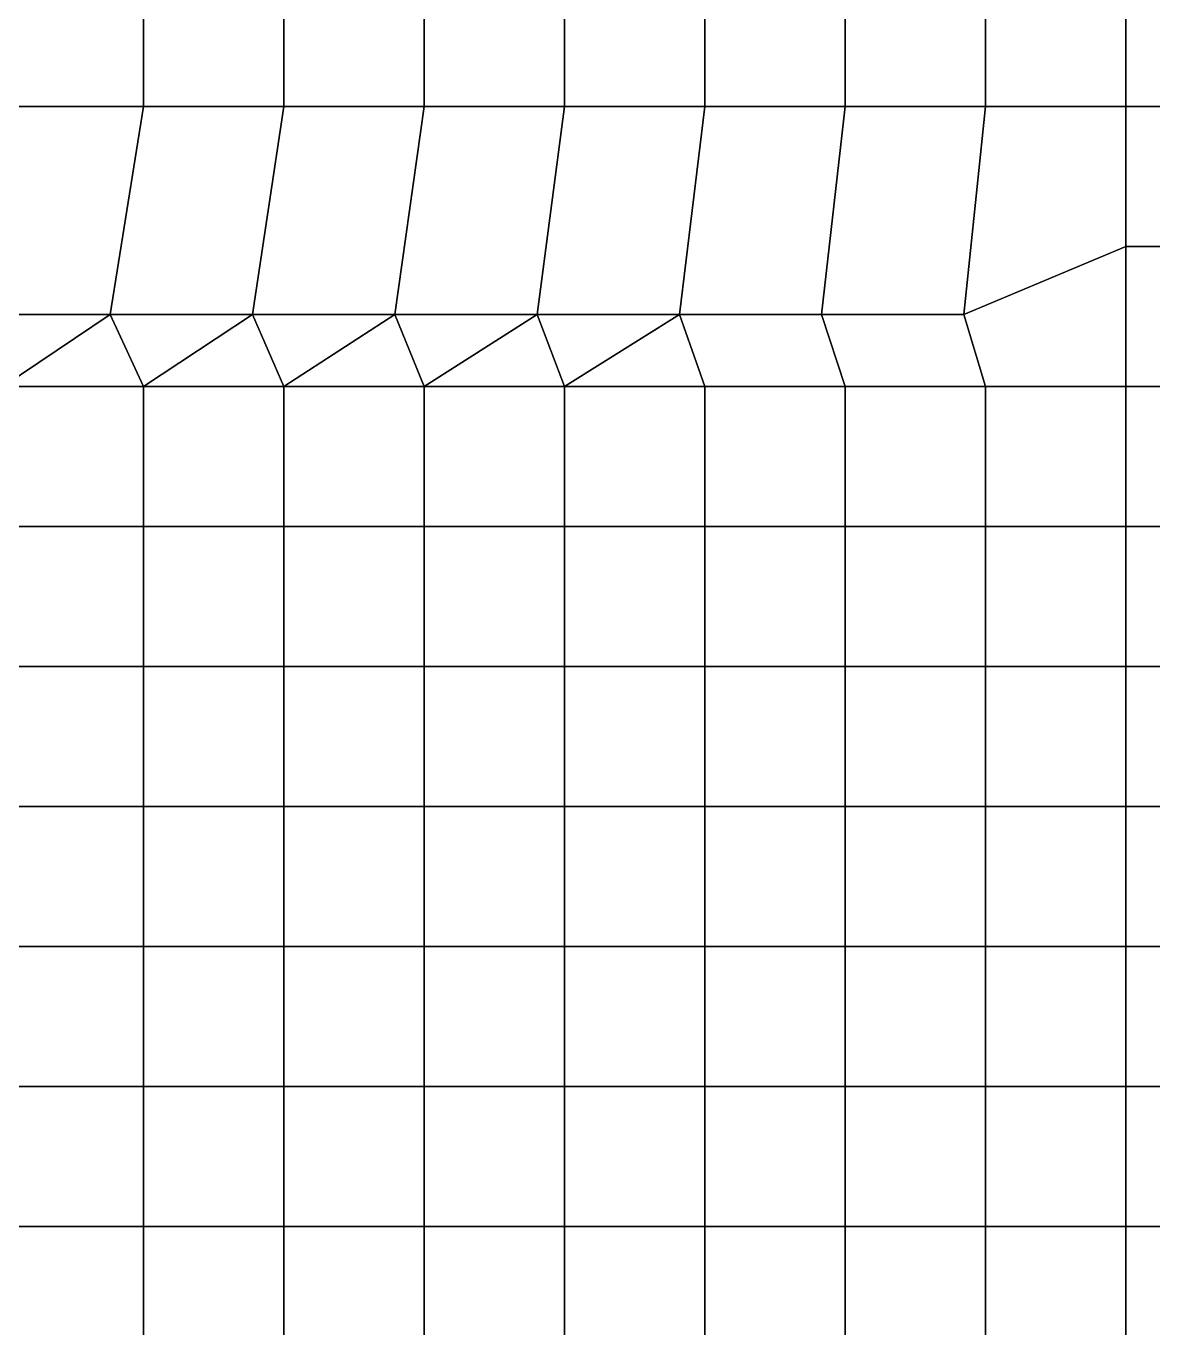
# Model space of a CAD drawing. Extents: x -13 to 39.3, y -26.5 to 20.6.
# Drawn here: x 4.194 to 8.226, y 11.675 to 16.332 of the extents above; entities that cross this region are included whole.
import ezdxf

# ---------------------------------------------------------------- set-up
doc = ezdxf.new("R2010")
doc.units = 0
doc.layers.add('BARS', color=1, linetype='CONTINUOUS')
doc.layers.add('FACES', color=5, linetype='CONTINUOUS')

msp = doc.modelspace()

# ---------------------------------------------------------------- linework, layer by layer
at = {"layer": 'BARS'}
for p, q in [((3.98636, 15.3), (4.49545, 15.3)), ((3.98636, 15.3, 3.3), (4.49545, 15.3, 3.3)), ((4.49545, 15.3), (5.00455, 15.3)), ((4.49545, 15.3, 3.3), (5.00455, 15.3, 3.3)), ((5.00455, 15.3), (5.51364, 15.3)), ((5.00455, 15.3, 3.3), (5.51364, 15.3, 3.3)), ((5.51364, 15.3), (6.02273, 15.3)), ((5.51364, 15.3, 3.3), (6.02273, 15.3, 3.3)), ((6.02273, 15.3), (6.53182, 15.3)), ((6.02273, 15.3, 3.3), (6.53182, 15.3, 3.3)), ((6.53182, 15.3), (7.04091, 15.3)), ((6.53182, 15.3, 3.3), (7.04091, 15.3, 3.3)), ((7.04091, 15.3), (7.55, 15.3)), ((7.04091, 15.3, 3.3), (7.55, 15.3, 3.3)), ((7.55, 15.3), (7.55, 15.3, 0.66)), ((7.55, 15.3, 0.66), (7.55, 15.3, 1.32)), ((7.55, 15.3, 1.32), (7.55, 15.3, 1.98)), ((7.55, 15.3, 1.98), (7.55, 15.3, 2.64)), ((7.55, 15.3, 2.64), (7.55, 15.3, 3.3))]:
    msp.add_line(p, q, dxfattribs=at)
at = {"layer": 'FACES'}
for points in [[(4.61407, 16.5443), (4.11196, 16.5443), (4.11196, 16.0436), (4.61407, 16.0436)], [(4.61407, 16.5443, 3.3), (4.11196, 16.5443, 3.3), (4.11196, 16.0436, 3.3), (4.61407, 16.0436, 3.3)], [(5.11618, 16.5443), (4.61407, 16.5443), (4.61407, 16.0436), (5.11618, 16.0436)], [(5.11618, 16.5443, 3.3), (4.61407, 16.5443, 3.3), (4.61407, 16.0436, 3.3), (5.11618, 16.0436, 3.3)], [(5.6183, 16.5443), (5.11618, 16.5443), (5.11618, 16.0436), (5.6183, 16.0436)], [(5.6183, 16.5443, 3.3), (5.11618, 16.5443, 3.3), (5.11618, 16.0436, 3.3), (5.6183, 16.0436, 3.3)], [(6.12041, 16.5443), (5.6183, 16.5443), (5.6183, 16.0436), (6.12041, 16.0436)], [(6.12041, 16.5443, 3.3), (5.6183, 16.5443, 3.3), (5.6183, 16.0436, 3.3), (6.12041, 16.0436, 3.3)], [(6.62252, 16.5443), (6.12041, 16.5443), (6.12041, 16.0436), (6.62252, 16.0436)], [(6.62252, 16.5443, 3.3), (6.12041, 16.5443, 3.3), (6.12041, 16.0436, 3.3), (6.62252, 16.0436, 3.3)], [(7.12464, 16.5443), (6.62252, 16.5443), (6.62252, 16.0436), (7.12464, 16.0436)], [(7.12464, 16.5443, 3.3), (6.62252, 16.5443, 3.3), (6.62252, 16.0436, 3.3), (7.12464, 16.0436, 3.3)], [(7.62675, 16.5443), (7.12464, 16.5443), (7.12464, 16.0436), (7.62675, 16.0436)], [(7.62675, 16.5443, 3.3), (7.12464, 16.5443, 3.3), (7.12464, 16.0436, 3.3), (7.62675, 16.0436, 3.3)], [(8.12887, 16.5443), (7.62675, 16.5443), (7.62675, 16.0436), (8.12887, 16.0436)], [(8.12887, 16.5443, 3.3), (7.62675, 16.5443, 3.3), (7.62675, 16.0436, 3.3), (8.12887, 16.0436, 3.3)], [(8.63098, 16.5443), (8.12887, 16.5443), (8.12887, 16.0436), (8.63098, 16.0436)], [(8.63098, 16.5443, 3.3), (8.12887, 16.5443, 3.3), (8.12887, 16.0436, 3.3), (8.63098, 16.0436, 3.3)], [(4.49545, 15.3), (4.61407, 16.0436), (4.11196, 16.0436), (3.98636, 15.3)], [(4.49545, 15.3, 3.3), (4.61407, 16.0436, 3.3), (4.11196, 16.0436, 3.3), (3.98636, 15.3, 3.3)], [(5.00455, 15.3), (5.11618, 16.0436), (4.61407, 16.0436), (4.49545, 15.3)], [(5.00455, 15.3, 3.3), (5.11618, 16.0436, 3.3), (4.61407, 16.0436, 3.3), (4.49545, 15.3, 3.3)], [(5.51364, 15.3), (5.6183, 16.0436), (5.11618, 16.0436), (5.00455, 15.3)], [(5.51364, 15.3, 3.3), (5.6183, 16.0436, 3.3), (5.11618, 16.0436, 3.3), (5.00455, 15.3, 3.3)], [(6.02273, 15.3), (6.12041, 16.0436), (5.6183, 16.0436), (5.51364, 15.3)], [(6.02273, 15.3, 3.3), (6.12041, 16.0436, 3.3), (5.6183, 16.0436, 3.3), (5.51364, 15.3, 3.3)], [(6.53182, 15.3), (6.62252, 16.0436), (6.12041, 16.0436), (6.02273, 15.3)], [(6.53182, 15.3, 3.3), (6.62252, 16.0436, 3.3), (6.12041, 16.0436, 3.3), (6.02273, 15.3, 3.3)], [(7.12464, 16.0436), (6.62252, 16.0436), (6.53182, 15.3), (7.04091, 15.3)], [(7.12464, 16.0436, 3.3), (6.62252, 16.0436, 3.3), (6.53182, 15.3, 3.3), (7.04091, 15.3, 3.3)], [(7.62675, 16.0436), (7.12464, 16.0436), (7.04091, 15.3), (7.55, 15.3)], [(7.62675, 16.0436, 3.3), (7.12464, 16.0436, 3.3), (7.04091, 15.3, 3.3), (7.55, 15.3, 3.3)], [(8.12887, 16.0436), (7.62675, 16.0436), (7.55, 15.3), (8.12887, 15.5429)], [(8.12887, 16.0436, 3.3), (7.62675, 16.0436, 3.3), (7.55, 15.3, 3.3), (8.12887, 15.5429, 3.3)], [(8.63098, 16.0436), (8.12887, 16.0436), (8.12887, 15.5429), (8.63098, 15.5429)], [(8.63098, 16.0436, 3.3), (8.12887, 16.0436, 3.3), (8.12887, 15.5429, 3.3), (8.63098, 15.5429, 3.3)], [(8.12887, 15.5429), (7.55, 15.3), (7.62675, 15.0422), (8.12887, 15.0422)], [(8.12887, 15.5429, 3.3), (7.55, 15.3, 3.3), (7.62675, 15.0422, 3.3), (8.12887, 15.0422, 3.3)], [(8.63098, 15.5429), (8.12887, 15.5429), (8.12887, 15.0422), (8.63098, 15.0422)], [(8.63098, 15.5429, 3.3), (8.12887, 15.5429, 3.3), (8.12887, 15.0422, 3.3), (8.63098, 15.0422, 3.3)], [(4.11196, 15.0422), (4.49545, 15.3), (3.98636, 15.3)], [(3.98636, 15.3), (3.98636, 15.3, 0.66), (4.49545, 15.3, 0.66), (4.49545, 15.3)], [(3.98636, 15.3, 0.66), (3.98636, 15.3, 1.32), (4.49545, 15.3, 1.32), (4.49545, 15.3, 0.66)], [(3.98636, 15.3, 1.32), (3.98636, 15.3, 1.98), (4.49545, 15.3, 1.98), (4.49545, 15.3, 1.32)], [(3.98636, 15.3, 1.98), (3.98636, 15.3, 2.64), (4.49545, 15.3, 2.64), (4.49545, 15.3, 1.98)], [(4.49545, 15.3, 2.64), (3.98636, 15.3, 2.64), (3.98636, 15.3, 3.3), (4.49545, 15.3, 3.3)], [(4.11196, 15.0422, 3.3), (4.49545, 15.3, 3.3), (3.98636, 15.3, 3.3)], [(4.61407, 15.0422), (4.49545, 15.3), (4.11196, 15.0422)], [(4.61407, 15.0422, 3.3), (4.49545, 15.3, 3.3), (4.11196, 15.0422, 3.3)], [(4.61407, 15.0422), (5.00455, 15.3), (4.49545, 15.3)], [(4.49545, 15.3), (4.49545, 15.3, 0.66), (5.00455, 15.3, 0.66), (5.00455, 15.3)], [(4.49545, 15.3, 0.66), (4.49545, 15.3, 1.32), (5.00455, 15.3, 1.32), (5.00455, 15.3, 0.66)], [(4.49545, 15.3, 1.32), (4.49545, 15.3, 1.98), (5.00455, 15.3, 1.98), (5.00455, 15.3, 1.32)], [(4.49545, 15.3, 1.98), (4.49545, 15.3, 2.64), (5.00455, 15.3, 2.64), (5.00455, 15.3, 1.98)], [(5.00455, 15.3, 2.64), (4.49545, 15.3, 2.64), (4.49545, 15.3, 3.3), (5.00455, 15.3, 3.3)], [(4.61407, 15.0422, 3.3), (5.00455, 15.3, 3.3), (4.49545, 15.3, 3.3)], [(5.11618, 15.0422), (5.00455, 15.3), (4.61407, 15.0422)], [(5.11618, 15.0422, 3.3), (5.00455, 15.3, 3.3), (4.61407, 15.0422, 3.3)], [(5.11618, 15.0422), (5.51364, 15.3), (5.00455, 15.3)], [(5.00455, 15.3), (5.00455, 15.3, 0.66), (5.51364, 15.3, 0.66), (5.51364, 15.3)], [(5.00455, 15.3, 0.66), (5.00455, 15.3, 1.32), (5.51364, 15.3, 1.32), (5.51364, 15.3, 0.66)], [(5.00455, 15.3, 1.32), (5.00455, 15.3, 1.98), (5.51364, 15.3, 1.98), (5.51364, 15.3, 1.32)], [(5.00455, 15.3, 1.98), (5.00455, 15.3, 2.64), (5.51364, 15.3, 2.64), (5.51364, 15.3, 1.98)], [(5.51364, 15.3, 2.64), (5.00455, 15.3, 2.64), (5.00455, 15.3, 3.3), (5.51364, 15.3, 3.3)], [(5.11618, 15.0422, 3.3), (5.51364, 15.3, 3.3), (5.00455, 15.3, 3.3)], [(5.6183, 15.0422), (5.51364, 15.3), (5.11618, 15.0422)], [(5.6183, 15.0422, 3.3), (5.51364, 15.3, 3.3), (5.11618, 15.0422, 3.3)], [(5.6183, 15.0422), (6.02273, 15.3), (5.51364, 15.3)], [(5.51364, 15.3), (5.51364, 15.3, 0.66), (6.02273, 15.3, 0.66), (6.02273, 15.3)], [(5.51364, 15.3, 0.66), (5.51364, 15.3, 1.32), (6.02273, 15.3, 1.32), (6.02273, 15.3, 0.66)], [(5.51364, 15.3, 1.32), (5.51364, 15.3, 1.98), (6.02273, 15.3, 1.98), (6.02273, 15.3, 1.32)], [(5.51364, 15.3, 1.98), (5.51364, 15.3, 2.64), (6.02273, 15.3, 2.64), (6.02273, 15.3, 1.98)], [(6.02273, 15.3, 2.64), (5.51364, 15.3, 2.64), (5.51364, 15.3, 3.3), (6.02273, 15.3, 3.3)], [(5.6183, 15.0422, 3.3), (6.02273, 15.3, 3.3), (5.51364, 15.3, 3.3)], [(6.12041, 15.0422), (6.02273, 15.3), (5.6183, 15.0422)], [(6.12041, 15.0422, 3.3), (6.02273, 15.3, 3.3), (5.6183, 15.0422, 3.3)], [(6.12041, 15.0422), (6.53182, 15.3), (6.02273, 15.3)], [(6.02273, 15.3), (6.02273, 15.3, 0.66), (6.53182, 15.3, 0.66), (6.53182, 15.3)], [(6.02273, 15.3, 0.66), (6.02273, 15.3, 1.32), (6.53182, 15.3, 1.32), (6.53182, 15.3, 0.66)], [(6.02273, 15.3, 1.32), (6.02273, 15.3, 1.98), (6.53182, 15.3, 1.98), (6.53182, 15.3, 1.32)], [(6.02273, 15.3, 1.98), (6.02273, 15.3, 2.64), (6.53182, 15.3, 2.64), (6.53182, 15.3, 1.98)], [(6.53182, 15.3, 2.64), (6.02273, 15.3, 2.64), (6.02273, 15.3, 3.3), (6.53182, 15.3, 3.3)], [(6.12041, 15.0422, 3.3), (6.53182, 15.3, 3.3), (6.02273, 15.3, 3.3)], [(6.62252, 15.0422), (6.53182, 15.3), (6.12041, 15.0422)], [(6.62252, 15.0422, 3.3), (6.53182, 15.3, 3.3), (6.12041, 15.0422, 3.3)], [(7.12464, 15.0422), (7.04091, 15.3), (6.53182, 15.3), (6.62252, 15.0422)], [(6.53182, 15.3), (6.53182, 15.3, 0.66), (7.04091, 15.3, 0.66), (7.04091, 15.3)], [(6.53182, 15.3, 0.66), (6.53182, 15.3, 1.32), (7.04091, 15.3, 1.32), (7.04091, 15.3, 0.66)], [(6.53182, 15.3, 1.32), (6.53182, 15.3, 1.98), (7.04091, 15.3, 1.98), (7.04091, 15.3, 1.32)], [(6.53182, 15.3, 1.98), (6.53182, 15.3, 2.64), (7.04091, 15.3, 2.64), (7.04091, 15.3, 1.98)], [(7.04091, 15.3, 2.64), (6.53182, 15.3, 2.64), (6.53182, 15.3, 3.3), (7.04091, 15.3, 3.3)], [(7.12464, 15.0422, 3.3), (7.04091, 15.3, 3.3), (6.53182, 15.3, 3.3), (6.62252, 15.0422, 3.3)], [(7.55, 15.3), (7.04091, 15.3), (7.12464, 15.0422), (7.62675, 15.0422)], [(7.04091, 15.3), (7.04091, 15.3, 0.66), (7.55, 15.3, 0.66), (7.55, 15.3)], [(7.55, 15.3, 0.66), (7.04091, 15.3, 0.66), (7.04091, 15.3, 1.32), (7.55, 15.3, 1.32)], [(7.55, 15.3, 1.32), (7.04091, 15.3, 1.32), (7.04091, 15.3, 1.98), (7.55, 15.3, 1.98)], [(7.55, 15.3, 1.98), (7.04091, 15.3, 1.98), (7.04091, 15.3, 2.64), (7.55, 15.3, 2.64)], [(7.55, 15.3, 2.64), (7.04091, 15.3, 2.64), (7.04091, 15.3, 3.3), (7.55, 15.3, 3.3)], [(7.55, 15.3, 3.3), (7.04091, 15.3, 3.3), (7.12464, 15.0422, 3.3), (7.62675, 15.0422, 3.3)], [(4.61407, 15.0422), (4.11196, 15.0422), (4.11196, 14.5415), (4.61407, 14.5415)], [(4.61407, 15.0422, 3.3), (4.11196, 15.0422, 3.3), (4.11196, 14.5415, 3.3), (4.61407, 14.5415, 3.3)], [(5.11618, 15.0422), (4.61407, 15.0422), (4.61407, 14.5415), (5.11618, 14.5415)], [(5.11618, 15.0422, 3.3), (4.61407, 15.0422, 3.3), (4.61407, 14.5415, 3.3), (5.11618, 14.5415, 3.3)], [(5.6183, 15.0422), (5.11618, 15.0422), (5.11618, 14.5415), (5.6183, 14.5415)], [(5.6183, 15.0422, 3.3), (5.11618, 15.0422, 3.3), (5.11618, 14.5415, 3.3), (5.6183, 14.5415, 3.3)], [(6.12041, 15.0422), (5.6183, 15.0422), (5.6183, 14.5415), (6.12041, 14.5415)], [(6.12041, 15.0422, 3.3), (5.6183, 15.0422, 3.3), (5.6183, 14.5415, 3.3), (6.12041, 14.5415, 3.3)], [(6.62252, 15.0422), (6.12041, 15.0422), (6.12041, 14.5415), (6.62252, 14.5415)], [(6.62252, 15.0422, 3.3), (6.12041, 15.0422, 3.3), (6.12041, 14.5415, 3.3), (6.62252, 14.5415, 3.3)], [(7.12464, 15.0422), (6.62252, 15.0422), (6.62252, 14.5415), (7.12464, 14.5415)], [(7.12464, 15.0422, 3.3), (6.62252, 15.0422, 3.3), (6.62252, 14.5415, 3.3), (7.12464, 14.5415, 3.3)], [(7.62675, 15.0422), (7.12464, 15.0422), (7.12464, 14.5415), (7.62675, 14.5415)], [(7.62675, 15.0422, 3.3), (7.12464, 15.0422, 3.3), (7.12464, 14.5415, 3.3), (7.62675, 14.5415, 3.3)], [(8.12887, 15.0422), (7.62675, 15.0422), (7.62675, 14.5415), (8.12887, 14.5415)], [(8.12887, 15.0422, 3.3), (7.62675, 15.0422, 3.3), (7.62675, 14.5415, 3.3), (8.12887, 14.5415, 3.3)], [(8.63098, 15.0422), (8.12887, 15.0422), (8.12887, 14.5415), (8.63098, 14.5415)], [(8.63098, 15.0422, 3.3), (8.12887, 15.0422, 3.3), (8.12887, 14.5415, 3.3), (8.63098, 14.5415, 3.3)], [(4.61407, 14.5415), (4.11196, 14.5415), (4.11196, 14.0408), (4.61407, 14.0408)], [(4.61407, 14.5415, 3.3), (4.11196, 14.5415, 3.3), (4.11196, 14.0408, 3.3), (4.61407, 14.0408, 3.3)], [(5.11618, 14.5415), (4.61407, 14.5415), (4.61407, 14.0408), (5.11618, 14.0408)], [(5.11618, 14.5415, 3.3), (4.61407, 14.5415, 3.3), (4.61407, 14.0408, 3.3), (5.11618, 14.0408, 3.3)], [(5.6183, 14.5415), (5.11618, 14.5415), (5.11618, 14.0408), (5.6183, 14.0408)], [(5.6183, 14.5415, 3.3), (5.11618, 14.5415, 3.3), (5.11618, 14.0408, 3.3), (5.6183, 14.0408, 3.3)], [(6.12041, 14.5415), (5.6183, 14.5415), (5.6183, 14.0408), (6.12041, 14.0408)], [(6.12041, 14.5415, 3.3), (5.6183, 14.5415, 3.3), (5.6183, 14.0408, 3.3), (6.12041, 14.0408, 3.3)], [(6.62252, 14.5415), (6.12041, 14.5415), (6.12041, 14.0408), (6.62252, 14.0408)], [(6.62252, 14.5415, 3.3), (6.12041, 14.5415, 3.3), (6.12041, 14.0408, 3.3), (6.62252, 14.0408, 3.3)], [(7.12464, 14.5415), (6.62252, 14.5415), (6.62252, 14.0408), (7.12464, 14.0408)], [(7.12464, 14.5415, 3.3), (6.62252, 14.5415, 3.3), (6.62252, 14.0408, 3.3), (7.12464, 14.0408, 3.3)], [(7.62675, 14.5415), (7.12464, 14.5415), (7.12464, 14.0408), (7.62675, 14.0408)], [(7.62675, 14.5415, 3.3), (7.12464, 14.5415, 3.3), (7.12464, 14.0408, 3.3), (7.62675, 14.0408, 3.3)], [(8.12887, 14.5415), (7.62675, 14.5415), (7.62675, 14.0408), (8.12887, 14.0408)], [(8.12887, 14.5415, 3.3), (7.62675, 14.5415, 3.3), (7.62675, 14.0408, 3.3), (8.12887, 14.0408, 3.3)], [(8.63098, 14.5415), (8.12887, 14.5415), (8.12887, 14.0408), (8.63098, 14.0408)], [(8.63098, 14.5415, 3.3), (8.12887, 14.5415, 3.3), (8.12887, 14.0408, 3.3), (8.63098, 14.0408, 3.3)], [(4.61407, 14.0408), (4.11196, 14.0408), (4.11196, 13.5401), (4.61407, 13.5401)], [(4.61407, 14.0408, 3.3), (4.11196, 14.0408, 3.3), (4.11196, 13.5401, 3.3), (4.61407, 13.5401, 3.3)], [(5.11618, 14.0408), (4.61407, 14.0408), (4.61407, 13.5401), (5.11618, 13.5401)], [(5.11618, 14.0408, 3.3), (4.61407, 14.0408, 3.3), (4.61407, 13.5401, 3.3), (5.11618, 13.5401, 3.3)], [(5.6183, 14.0408), (5.11618, 14.0408), (5.11618, 13.5401), (5.6183, 13.5401)], [(5.6183, 14.0408, 3.3), (5.11618, 14.0408, 3.3), (5.11618, 13.5401, 3.3), (5.6183, 13.5401, 3.3)], [(6.12041, 14.0408), (5.6183, 14.0408), (5.6183, 13.5401), (6.12041, 13.5401)], [(6.12041, 14.0408, 3.3), (5.6183, 14.0408, 3.3), (5.6183, 13.5401, 3.3), (6.12041, 13.5401, 3.3)], [(6.62252, 14.0408), (6.12041, 14.0408), (6.12041, 13.5401), (6.62252, 13.5401)], [(6.62252, 14.0408, 3.3), (6.12041, 14.0408, 3.3), (6.12041, 13.5401, 3.3), (6.62252, 13.5401, 3.3)], [(7.12464, 14.0408), (6.62252, 14.0408), (6.62252, 13.5401), (7.12464, 13.5401)], [(7.12464, 14.0408, 3.3), (6.62252, 14.0408, 3.3), (6.62252, 13.5401, 3.3), (7.12464, 13.5401, 3.3)], [(7.62675, 14.0408), (7.12464, 14.0408), (7.12464, 13.5401), (7.62675, 13.5401)], [(7.62675, 14.0408, 3.3), (7.12464, 14.0408, 3.3), (7.12464, 13.5401, 3.3), (7.62675, 13.5401, 3.3)], [(8.12887, 14.0408), (7.62675, 14.0408), (7.62675, 13.5401), (8.12887, 13.5401)], [(8.12887, 14.0408, 3.3), (7.62675, 14.0408, 3.3), (7.62675, 13.5401, 3.3), (8.12887, 13.5401, 3.3)], [(8.63098, 14.0408), (8.12887, 14.0408), (8.12887, 13.5401), (8.63098, 13.5401)], [(8.63098, 14.0408, 3.3), (8.12887, 14.0408, 3.3), (8.12887, 13.5401, 3.3), (8.63098, 13.5401, 3.3)], [(4.61407, 13.5401), (4.11196, 13.5401), (4.11196, 13.0394), (4.61407, 13.0394)], [(4.61407, 13.5401, 3.3), (4.11196, 13.5401, 3.3), (4.11196, 13.0394, 3.3), (4.61407, 13.0394, 3.3)], [(5.11618, 13.5401), (4.61407, 13.5401), (4.61407, 13.0394), (5.11618, 13.0394)], [(5.11618, 13.5401, 3.3), (4.61407, 13.5401, 3.3), (4.61407, 13.0394, 3.3), (5.11618, 13.0394, 3.3)], [(5.6183, 13.5401), (5.11618, 13.5401), (5.11618, 13.0394), (5.6183, 13.0394)], [(5.6183, 13.5401, 3.3), (5.11618, 13.5401, 3.3), (5.11618, 13.0394, 3.3), (5.6183, 13.0394, 3.3)], [(6.12041, 13.5401), (5.6183, 13.5401), (5.6183, 13.0394), (6.12041, 13.0394)], [(6.12041, 13.5401, 3.3), (5.6183, 13.5401, 3.3), (5.6183, 13.0394, 3.3), (6.12041, 13.0394, 3.3)], [(6.62252, 13.5401), (6.12041, 13.5401), (6.12041, 13.0394), (6.62252, 13.0394)], [(6.62252, 13.5401, 3.3), (6.12041, 13.5401, 3.3), (6.12041, 13.0394, 3.3), (6.62252, 13.0394, 3.3)], [(7.12464, 13.5401), (6.62252, 13.5401), (6.62252, 13.0394), (7.12464, 13.0394)], [(7.12464, 13.5401, 3.3), (6.62252, 13.5401, 3.3), (6.62252, 13.0394, 3.3), (7.12464, 13.0394, 3.3)], [(7.62675, 13.5401), (7.12464, 13.5401), (7.12464, 13.0394), (7.62675, 13.0394)], [(7.62675, 13.5401, 3.3), (7.12464, 13.5401, 3.3), (7.12464, 13.0394, 3.3), (7.62675, 13.0394, 3.3)], [(8.12887, 13.5401), (7.62675, 13.5401), (7.62675, 13.0394), (8.12887, 13.0394)], [(8.12887, 13.5401, 3.3), (7.62675, 13.5401, 3.3), (7.62675, 13.0394, 3.3), (8.12887, 13.0394, 3.3)], [(8.63098, 13.5401), (8.12887, 13.5401), (8.12887, 13.0394), (8.63098, 13.0394)], [(8.63098, 13.5401, 3.3), (8.12887, 13.5401, 3.3), (8.12887, 13.0394, 3.3), (8.63098, 13.0394, 3.3)], [(4.61407, 13.0394), (4.11196, 13.0394), (4.11196, 12.5387), (4.61407, 12.5387)], [(4.61407, 13.0394, 3.3), (4.11196, 13.0394, 3.3), (4.11196, 12.5387, 3.3), (4.61407, 12.5387, 3.3)], [(5.11618, 13.0394), (4.61407, 13.0394), (4.61407, 12.5387), (5.11618, 12.5387)], [(5.11618, 13.0394, 3.3), (4.61407, 13.0394, 3.3), (4.61407, 12.5387, 3.3), (5.11618, 12.5387, 3.3)], [(5.6183, 13.0394), (5.11618, 13.0394), (5.11618, 12.5387), (5.6183, 12.5387)], [(5.6183, 13.0394, 3.3), (5.11618, 13.0394, 3.3), (5.11618, 12.5387, 3.3), (5.6183, 12.5387, 3.3)], [(6.12041, 13.0394), (5.6183, 13.0394), (5.6183, 12.5387), (6.12041, 12.5387)], [(6.12041, 13.0394, 3.3), (5.6183, 13.0394, 3.3), (5.6183, 12.5387, 3.3), (6.12041, 12.5387, 3.3)], [(6.62252, 13.0394), (6.12041, 13.0394), (6.12041, 12.5387), (6.62252, 12.5387)], [(6.62252, 13.0394, 3.3), (6.12041, 13.0394, 3.3), (6.12041, 12.5387, 3.3), (6.62252, 12.5387, 3.3)], [(7.12464, 13.0394), (6.62252, 13.0394), (6.62252, 12.5387), (7.12464, 12.5387)], [(7.12464, 13.0394, 3.3), (6.62252, 13.0394, 3.3), (6.62252, 12.5387, 3.3), (7.12464, 12.5387, 3.3)], [(7.62675, 13.0394), (7.12464, 13.0394), (7.12464, 12.5387), (7.62675, 12.5387)], [(7.62675, 13.0394, 3.3), (7.12464, 13.0394, 3.3), (7.12464, 12.5387, 3.3), (7.62675, 12.5387, 3.3)], [(8.12887, 13.0394), (7.62675, 13.0394), (7.62675, 12.5387), (8.12887, 12.5387)], [(8.12887, 13.0394, 3.3), (7.62675, 13.0394, 3.3), (7.62675, 12.5387, 3.3), (8.12887, 12.5387, 3.3)], [(8.63098, 13.0394), (8.12887, 13.0394), (8.12887, 12.5387), (8.63098, 12.5387)], [(8.63098, 13.0394, 3.3), (8.12887, 13.0394, 3.3), (8.12887, 12.5387, 3.3), (8.63098, 12.5387, 3.3)], [(4.61407, 12.5387), (4.11196, 12.5387), (4.11196, 12.038), (4.61407, 12.038)], [(4.61407, 12.5387, 3.3), (4.11196, 12.5387, 3.3), (4.11196, 12.038, 3.3), (4.61407, 12.038, 3.3)], [(5.11618, 12.5387), (4.61407, 12.5387), (4.61407, 12.038), (5.11618, 12.038)], [(5.11618, 12.5387, 3.3), (4.61407, 12.5387, 3.3), (4.61407, 12.038, 3.3), (5.11618, 12.038, 3.3)], [(5.6183, 12.5387), (5.11618, 12.5387), (5.11618, 12.038), (5.6183, 12.038)], [(5.6183, 12.5387, 3.3), (5.11618, 12.5387, 3.3), (5.11618, 12.038, 3.3), (5.6183, 12.038, 3.3)], [(6.12041, 12.5387), (5.6183, 12.5387), (5.6183, 12.038), (6.12041, 12.038)], [(6.12041, 12.5387, 3.3), (5.6183, 12.5387, 3.3), (5.6183, 12.038, 3.3), (6.12041, 12.038, 3.3)], [(6.62252, 12.5387), (6.12041, 12.5387), (6.12041, 12.038), (6.62252, 12.038)], [(6.62252, 12.5387, 3.3), (6.12041, 12.5387, 3.3), (6.12041, 12.038, 3.3), (6.62252, 12.038, 3.3)], [(7.12464, 12.5387), (6.62252, 12.5387), (6.62252, 12.038), (7.12464, 12.038)], [(7.12464, 12.5387, 3.3), (6.62252, 12.5387, 3.3), (6.62252, 12.038, 3.3), (7.12464, 12.038, 3.3)], [(7.62675, 12.5387), (7.12464, 12.5387), (7.12464, 12.038), (7.62675, 12.038)], [(7.62675, 12.5387, 3.3), (7.12464, 12.5387, 3.3), (7.12464, 12.038, 3.3), (7.62675, 12.038, 3.3)], [(8.12887, 12.5387), (7.62675, 12.5387), (7.62675, 12.038), (8.12887, 12.038)], [(8.12887, 12.5387, 3.3), (7.62675, 12.5387, 3.3), (7.62675, 12.038, 3.3), (8.12887, 12.038, 3.3)], [(8.63098, 12.5387), (8.12887, 12.5387), (8.12887, 12.038), (8.63098, 12.038)], [(8.63098, 12.5387, 3.3), (8.12887, 12.5387, 3.3), (8.12887, 12.038, 3.3), (8.63098, 12.038, 3.3)], [(4.61407, 12.038), (4.11196, 12.038), (4.11196, 11.5373), (4.61407, 11.5373)], [(4.61407, 12.038, 3.3), (4.11196, 12.038, 3.3), (4.11196, 11.5373, 3.3), (4.61407, 11.5373, 3.3)], [(5.11618, 12.038), (4.61407, 12.038), (4.61407, 11.5373), (5.11618, 11.5373)], [(5.11618, 12.038, 3.3), (4.61407, 12.038, 3.3), (4.61407, 11.5373, 3.3), (5.11618, 11.5373, 3.3)], [(5.6183, 12.038), (5.11618, 12.038), (5.11618, 11.5373), (5.6183, 11.5373)], [(5.6183, 12.038, 3.3), (5.11618, 12.038, 3.3), (5.11618, 11.5373, 3.3), (5.6183, 11.5373, 3.3)], [(6.12041, 12.038), (5.6183, 12.038), (5.6183, 11.5373), (6.12041, 11.5373)], [(6.12041, 12.038, 3.3), (5.6183, 12.038, 3.3), (5.6183, 11.5373, 3.3), (6.12041, 11.5373, 3.3)], [(6.62252, 12.038), (6.12041, 12.038), (6.12041, 11.5373), (6.62252, 11.5373)], [(6.62252, 12.038, 3.3), (6.12041, 12.038, 3.3), (6.12041, 11.5373, 3.3), (6.62252, 11.5373, 3.3)], [(7.12464, 12.038), (6.62252, 12.038), (6.62252, 11.5373), (7.12464, 11.5373)], [(7.12464, 12.038, 3.3), (6.62252, 12.038, 3.3), (6.62252, 11.5373, 3.3), (7.12464, 11.5373, 3.3)], [(7.62675, 12.038), (7.12464, 12.038), (7.12464, 11.5373), (7.62675, 11.5373)], [(7.62675, 12.038, 3.3), (7.12464, 12.038, 3.3), (7.12464, 11.5373, 3.3), (7.62675, 11.5373, 3.3)], [(8.12887, 12.038), (7.62675, 12.038), (7.62675, 11.5373), (8.12887, 11.5373)], [(8.12887, 12.038, 3.3), (7.62675, 12.038, 3.3), (7.62675, 11.5373, 3.3), (8.12887, 11.5373, 3.3)], [(8.63098, 12.038), (8.12887, 12.038), (8.12887, 11.5373), (8.63098, 11.5373)], [(8.63098, 12.038, 3.3), (8.12887, 12.038, 3.3), (8.12887, 11.5373, 3.3), (8.63098, 11.5373, 3.3)]]:
    msp.add_3dface(points, dxfattribs=at)

doc.saveas('drawing.dxf')
